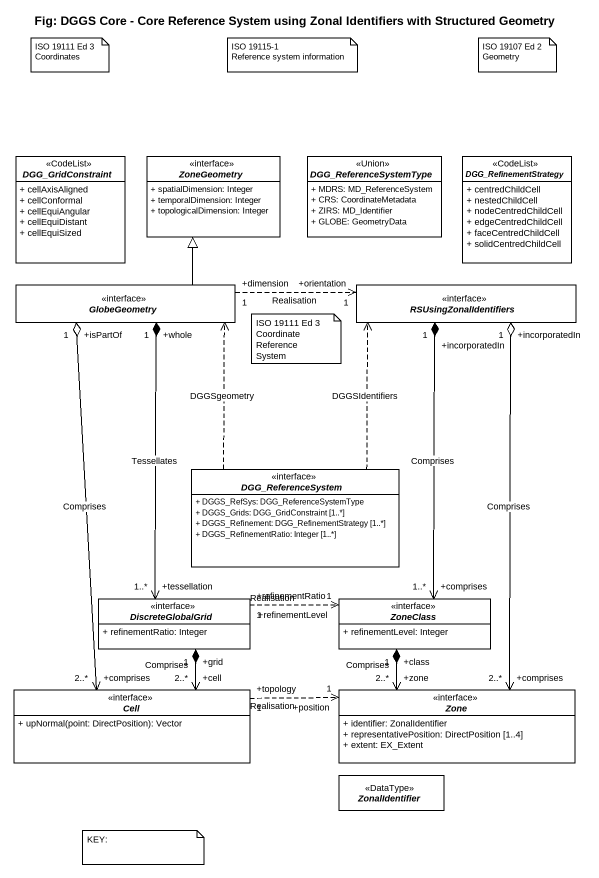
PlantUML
@startuml
title Fig: DGGS Core - Core Reference System using Zonal Identifiers with Structured Geometry
hide circle
hide empty members
skinparam classAttributeIconSize 0
abstract class DGG_GridConstraint <<CodeList>> {
  + cellAxisAligned
  + cellConformal
  + cellEquiAngular
  + cellEquiDistant
  + cellEquiSized
}
abstract class ZoneGeometry <<interface>> {
  + spatialDimension: Integer
  + temporalDimension: Integer
  + topologicalDimension: Integer
}
abstract class DGG_ReferenceSystemType <<Union>> {
  + MDRS: MD_ReferenceSystem
  + CRS: CoordinateMetadata
  + ZIRS: MD_Identifier
  + GLOBE: GeometryData
}
abstract class DGG_RefinementStrategy <<CodeList>> {
  + centredChildCell
  + nestedChildCell
  + nodeCentredChildCell
  + edgeCentredChildCell
  + faceCentredChildCell
  + solidCentredChildCell
}
abstract class GlobeGeometry <<interface>>
abstract class RSUsingZonalIdentifiers <<interface>>
abstract class DGG_ReferenceSystem <<interface>> {
  + DGGS_RefSys: DGG_ReferenceSystemType
  + DGGS_Grids: DGG_GridConstraint [1..*]
  + DGGS_Refinement: DGG_RefinementStrategy [1..*]
  + DGGS_RefinementRatio: Integer [1..*]
}
abstract class DiscreteGlobalGrid <<interface>> {
  + refinementRatio: Integer
}
abstract class ZoneClass <<interface>> {
  + refinementLevel: Integer
}
abstract class Cell <<interface>> {
  + upNormal(point: DirectPosition): Vector
}
abstract class Zone <<interface>> {
  + identifier: ZonalIdentifier
  + representativePosition: DirectPosition [1..4]
  + extent: EX_Extent
}
abstract class ZonalIdentifier <<DataType>>
GlobeGeometry -up-|> ZoneGeometry
GlobeGeometry "+dimension\n1" .right.> "+orientation\n1" RSUsingZonalIdentifiers : Realisation
DGG_ReferenceSystem .up.> GlobeGeometry : DGGSgeometry
DGG_ReferenceSystem .up.> RSUsingZonalIdentifiers : DGGSIdentifiers
DiscreteGlobalGrid "+tessellation\n1..*" <-up-* "+whole\n1" GlobeGeometry : Tessellates
DiscreteGlobalGrid "+refinementRatio\n1" .right.> "+refinementLevel\n1" ZoneClass : Realisation
ZoneClass "+comprises\n1..*" <-up-* "+incorporatedIn\n1" RSUsingZonalIdentifiers : Comprises
Cell "+comprises\n2..*" <-up-o "+isPartOf\n1" GlobeGeometry : Comprises
Cell "+cell\n2..*" <-up-* "+grid\n1" DiscreteGlobalGrid : Comprises
Cell "+topology\n1" .right.> "+position\n1" Zone : Realisation
Zone "+comprises\n2..*" <-up-o "+incorporatedIn\n1" RSUsingZonalIdentifiers : Comprises
Zone "+zone\n2..*" <-up-* "+class\n1" ZoneClass : Comprises
note as N1
  ISO 19111 Ed 3
  Coordinates
end note
note as N2
  ISO 19115-1
  Reference system information
end note
note as N3
  ISO 19107 Ed 2
  Geometry
end note
note as N4
  ISO 19111 Ed 3
  Coordinate Reference
  System
end note
note as N5
  KEY:
end note
@enduml
